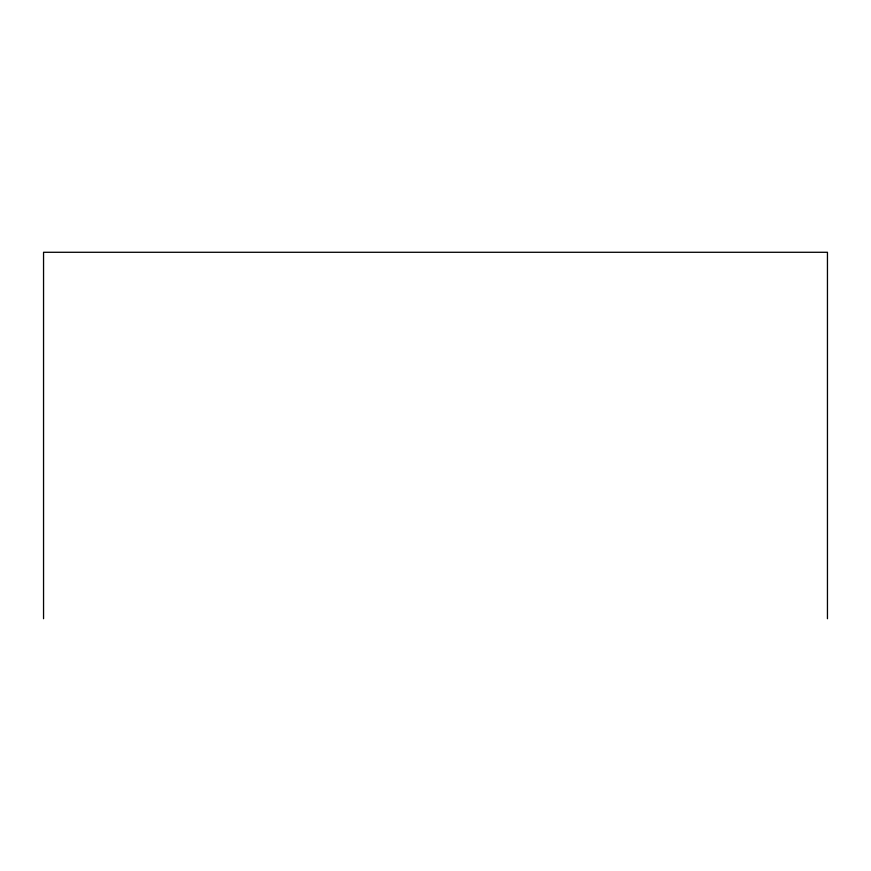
<?xml version="1.0" encoding="UTF-8"?>
<svg xmlns="http://www.w3.org/2000/svg" width="871" height="871" viewBox="0 0 871 871"><rect width="100%" height="100%" fill="white"/><g stroke="black" fill="none" stroke-linecap="round" stroke-linejoin="round"><path stroke-width="1.31" d="M827.45 618.715L827.45 252.285L43.55 252.285L43.55 618.715"/></g></svg>
